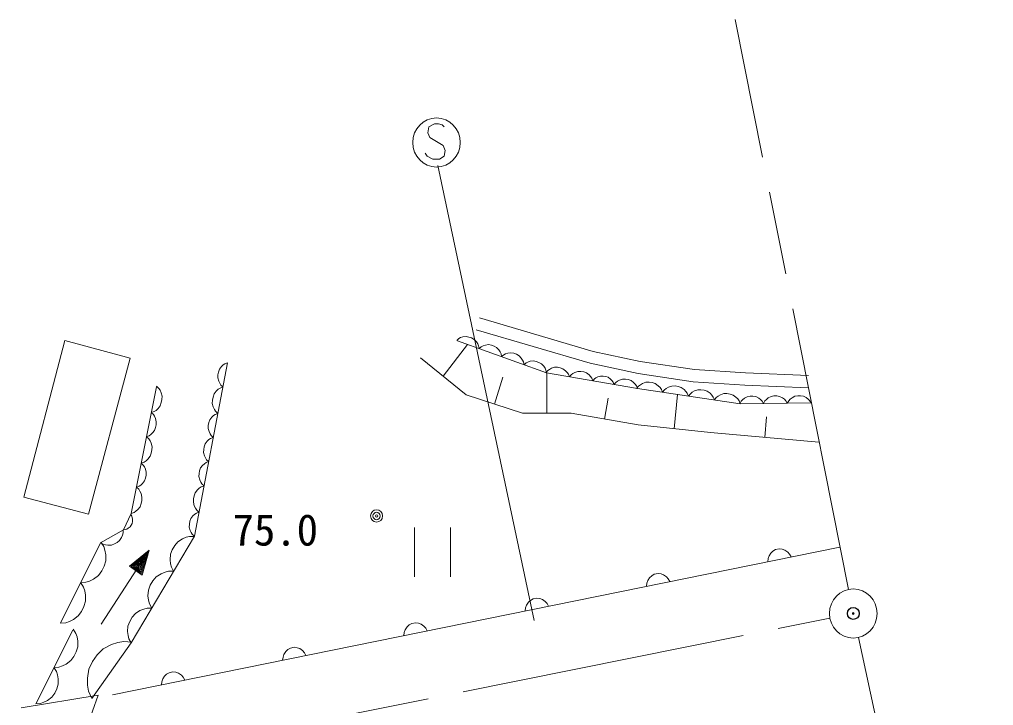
# Model space of a CAD drawing. Units: millimetres, scale not verified. Extents: x 40000 to 680000, y 20000 to 380000.
# Drawn here: x 529116 to 570028, y 289678 to 318469 of the extents above; entities that cross this region are included whole.
import ezdxf
from ezdxf.enums import TextEntityAlignment as Align

# ---------------------------------------------------------------- set-up
doc = ezdxf.new("R2010")
doc.units = ezdxf.units.MM
doc.header["$LTSCALE"] = 1000
doc.header["$PDMODE"] = 32
doc.header["$PDSIZE"] = 500
doc.linetypes.add('CHAIN', pattern=[18.5, 12, -1.5, 3.5, -1.5])
for name, color, linetype, lineweight in [('M-BGD', 7, 'Continuous', 13), ('M-BGD-EXST', 7, 'Continuous', 13), ('M-BMK', 2, 'CHAIN', 13), ('M-BMK-SRVR', 3, 'Continuous', 13), ('M-STR-HTXT', 7, 'Continuous', 13), ('M-STR-STR1', 1, 'Continuous', 13)]:
    doc.layers.add(name, color=color, linetype=linetype, lineweight=lineweight)
doc.layers.add('M-OTRS', color=6, linetype='Continuous')
doc.styles.add('ＭＳ ゴシック', font='')
doc.styles.get('ＭＳ ゴシック').set_extended_font_data('MS Gothic')

msp = doc.modelspace()

# ---------------------------------------------------------------- linework, layer by layer
at = {"layer": 'M-BGD'}
for p, q in [((548434, 305943), (553212, 304540)), ((548297, 305448), (553092, 304040)), ((529297, 298423), (531022, 304994)), ((533767, 304259), (531022, 304994)), ((546917, 303494), (547936, 304836)), ((547570, 305078), (547480, 305001)), ((547516, 304988), (551252, 303637)), ((551252, 303637), (547516, 304988)), ((547646, 305116), (547570, 305078)), ((547741, 305147), (547646, 305116)), ((547874, 305164), (547741, 305147)), ((547994, 305143), (547874, 305164)), ((548107, 305102), (547994, 305143)), ((548214, 305041), (548107, 305102)), ((548307, 304942), (548214, 305041)), ((548363, 304857), (548307, 304942)), ((548400, 304778), (548363, 304857)), ((548684, 304806), (548589, 304775)), ((548817, 304823), (548684, 304806)), ((548937, 304802), (548817, 304823)), ((549050, 304761), (548937, 304802)), ((548423, 304660), (548400, 304778)), ((548513, 304737), (548423, 304660)), ((548589, 304775), (548513, 304737)), ((549157, 304701), (549050, 304761)), ((549250, 304601), (549157, 304701)), ((549306, 304516), (549250, 304601)), ((549343, 304437), (549306, 304516)), ((549366, 304319), (549343, 304437)), ((549456, 304396), (549366, 304319)), ((549532, 304434), (549456, 304396)), ((549627, 304465), (549532, 304434)), ((549760, 304482), (549627, 304465)), ((549880, 304461), (549760, 304482)), ((549993, 304420), (549880, 304461)), ((550100, 304360), (549993, 304420)), ((553212, 304540), (555186, 304116)), ((532015, 297709), (533767, 304259)), ((537856, 304058), (536462, 296788)), ((537746, 304017), (537676, 303969)), ((537856, 304058), (537746, 304017)), ((547879, 302718), (545955, 304270)), ((550193, 304260), (550100, 304360)), ((550249, 304175), (550193, 304260)), ((550286, 304096), (550249, 304175)), ((550309, 303978), (550286, 304096)), ((550399, 304055), (550309, 303978)), ((550475, 304093), (550399, 304055)), ((550570, 304124), (550475, 304093)), ((550703, 304141), (550570, 304124)), ((550823, 304120), (550703, 304141)), ((550936, 304079), (550823, 304120)), ((551043, 304019), (550936, 304079)), ((551136, 303919), (551043, 304019)), ((553092, 304040), (555099, 303609)), ((555186, 304116), (557465, 303777)), ((537477, 303673), (537453, 303552)), ((537520, 303791), (537477, 303673)), ((537602, 303900), (537520, 303791)), ((537676, 303969), (537602, 303900)), ((551192, 303834), (551136, 303919)), ((551229, 303755), (551192, 303834)), ((551304, 303733), (551228, 303642)), ((551252, 303637), (551229, 303755)), ((551252, 303637), (555071, 302976)), ((555071, 302976), (551252, 303637)), ((551266, 301942), (551266, 303635)), ((551373, 303784), (551304, 303733)), ((551461, 303831), (551373, 303784)), ((551590, 303871), (551461, 303831)), ((551711, 303871), (551590, 303871)), ((551829, 303851), (551711, 303871)), ((551944, 303810), (551829, 303851)), ((552053, 303729), (551944, 303810)), ((552122, 303654), (552053, 303729)), ((552171, 303583), (552122, 303654)), ((552213, 303471), (552171, 303583)), ((552358, 303613), (552289, 303562)), ((552447, 303660), (552358, 303613)), ((552575, 303701), (552447, 303660)), ((552697, 303701), (552575, 303701)), ((552815, 303680), (552697, 303701)), ((552930, 303640), (552815, 303680)), ((553038, 303558), (552930, 303640)), ((555099, 303609), (557413, 303264)), ((557465, 303777), (559608, 303635)), ((559608, 303635), (562259, 303526)), ((537453, 303552), (537450, 303427)), ((537450, 303427), (537485, 303294)), ((537485, 303294), (537529, 303201)), ((537529, 303201), (537576, 303128)), ((549064, 302330), (549413, 303463)), ((552289, 303562), (552213, 303471)), ((553107, 303484), (553038, 303558)), ((553156, 303412), (553107, 303484)), ((553199, 303301), (553156, 303412)), ((553267, 303383), (553199, 303301)), ((553329, 303428), (553267, 303383)), ((553409, 303471), (553329, 303428)), ((553524, 303507), (553409, 303471)), ((553634, 303507), (553524, 303507)), ((553740, 303489), (553634, 303507)), ((553844, 303452), (553740, 303489)), ((553941, 303379), (553844, 303452)), ((554003, 303312), (553941, 303379)), ((554048, 303248), (554003, 303312)), ((554086, 303147), (554048, 303248)), ((554162, 303238), (554086, 303147)), ((554231, 303289), (554162, 303238)), ((554319, 303336), (554231, 303289)), ((554448, 303377), (554319, 303336)), ((554569, 303377), (554448, 303377)), ((554687, 303356), (554569, 303377)), ((554802, 303316), (554687, 303356)), ((554911, 303234), (554802, 303316)), ((554980, 303159), (554911, 303234)), ((555029, 303088), (554980, 303159)), ((555291, 303196), (555195, 303142)), ((555431, 303244), (555291, 303196)), ((555564, 303248), (555431, 303244)), ((555695, 303229), (555564, 303248)), ((555823, 303187), (555695, 303229)), ((555944, 303101), (555823, 303187)), ((557413, 303264), (559588, 303120)), ((533809, 297731), (534869, 303047)), ((534970, 302989), (534875, 303079)), ((535021, 302909), (534970, 302989)), ((535068, 302807), (535021, 302909)), ((535106, 302660), (535068, 302807)), ((537292, 302753), (537245, 302624)), ((537382, 302873), (537292, 302753)), ((537464, 302949), (537382, 302873)), ((537542, 303003), (537464, 302949)), ((537662, 303047), (537542, 303003)), ((537576, 303128), (537662, 303047)), ((555071, 302976), (555029, 303088)), ((555120, 303084), (555039, 302981)), ((555071, 302976), (559393, 302344)), ((559393, 302344), (555071, 302976)), ((555195, 303142), (555120, 303084)), ((556022, 303021), (555944, 303101)), ((556078, 302944), (556022, 303021)), ((556128, 302822), (556078, 302944)), ((556208, 302925), (556128, 302822)), ((556283, 302982), (556208, 302925)), ((556379, 303037), (556283, 302982)), ((556519, 303085), (556379, 303037)), ((556653, 303088), (556519, 303085)), ((556783, 303069), (556653, 303088)), ((556911, 303028), (556783, 303069)), ((557032, 302941), (556911, 303028)), ((557110, 302861), (557032, 302941)), ((557166, 302784), (557110, 302861)), ((557216, 302663), (557166, 302784)), ((557297, 302765), (557216, 302663)), ((557371, 302823), (557297, 302765)), ((557468, 302878), (557371, 302823)), ((557607, 302926), (557468, 302878)), ((557741, 302929), (557607, 302926)), ((557872, 302910), (557741, 302929)), ((557999, 302869), (557872, 302910)), ((558121, 302782), (557999, 302869)), ((558198, 302702), (558121, 302782)), ((558696, 302767), (558556, 302718)), ((558829, 302770), (558696, 302767)), ((558960, 302751), (558829, 302770)), ((559088, 302709), (558960, 302751)), ((559588, 303120), (562239, 303012)), ((535026, 302260), (535074, 302389)), ((535074, 302389), (535101, 302522)), ((535101, 302522), (535106, 302660)), ((537219, 302491), (537215, 302353)), ((537215, 302353), (537255, 302207)), ((537245, 302624), (537219, 302491)), ((550248, 301942), (547879, 302718)), ((553691, 301698), (553836, 302583)), ((556619, 301295), (556759, 302730)), ((558254, 302625), (558198, 302702)), ((558304, 302504), (558254, 302625)), ((558385, 302606), (558304, 302504)), ((558460, 302664), (558385, 302606)), ((558556, 302718), (558460, 302664)), ((559209, 302623), (559088, 302709)), ((559287, 302543), (559209, 302623)), ((559343, 302466), (559287, 302543)), ((559393, 302344), (559343, 302466)), ((559427, 302448), (559368, 302344)), ((559393, 302344), (562366, 302377)), ((562366, 302377), (559393, 302344)), ((559487, 302510), (559427, 302448)), ((559566, 302573), (559487, 302510)), ((559685, 302636), (559566, 302573)), ((559805, 302658), (559685, 302636)), ((559925, 302659), (559805, 302658)), ((560045, 302640), (559925, 302659)), ((560165, 302579), (560045, 302640)), ((560246, 302518), (560165, 302579)), ((560307, 302457), (560246, 302518)), ((560368, 302355), (560307, 302457)), ((560426, 302459), (560368, 302355)), ((560486, 302521), (560426, 302459)), ((560565, 302584), (560486, 302521)), ((560684, 302647), (560565, 302584)), ((560804, 302669), (560684, 302647)), ((560924, 302670), (560804, 302669)), ((561044, 302651), (560924, 302670)), ((561165, 302590), (561044, 302651)), ((561245, 302529), (561165, 302590)), ((561306, 302468), (561245, 302529)), ((561367, 302366), (561306, 302468)), ((561426, 302470), (561367, 302366)), ((561485, 302532), (561426, 302470)), ((561564, 302595), (561485, 302532)), ((561684, 302658), (561564, 302595)), ((561803, 302680), (561684, 302658)), ((561923, 302681), (561803, 302680)), ((562043, 302662), (561923, 302681)), ((562164, 302601), (562043, 302662)), ((562244, 302540), (562164, 302601)), ((562305, 302479), (562244, 302540)), ((562366, 302377), (562305, 302479)), ((534654, 301969), (534775, 302013)), ((534740, 301888), (534654, 301969)), ((534775, 302013), (534853, 302066)), ((534853, 302066), (534935, 302141)), ((534935, 302141), (535026, 302260)), ((537255, 302207), (537302, 302104)), ((537302, 302104), (537354, 302025)), ((537449, 301936), (537340, 301895)), ((537354, 302025), (537449, 301936)), ((552284, 301942), (550248, 301942)), ((555099, 301453), (552284, 301942)), ((534786, 301815), (534740, 301888)), ((534829, 301721), (534786, 301815)), ((534864, 301588), (534829, 301721)), ((534859, 301463), (534864, 301588)), ((537070, 301551), (537047, 301430)), ((537113, 301668), (537070, 301551)), ((537195, 301778), (537113, 301668)), ((537269, 301847), (537195, 301778)), ((537340, 301895), (537269, 301847)), ((560418, 300932), (560490, 301787)), ((534634, 301048), (534708, 301116)), ((534708, 301116), (534791, 301225)), ((534791, 301225), (534835, 301342)), ((534835, 301342), (534859, 301463)), ((537047, 301430), (537043, 301305)), ((537043, 301305), (537079, 301171)), ((537079, 301171), (537122, 301079)), ((558138, 301137), (555099, 301453)), ((562697, 300726), (558138, 301137)), ((534453, 300960), (534563, 301000)), ((534547, 300870), (534453, 300960)), ((534599, 300790), (534547, 300870)), ((534563, 301000), (534634, 301048)), ((534646, 300688), (534599, 300790)), ((537001, 300767), (536919, 300658)), ((537075, 300836), (537001, 300767)), ((537146, 300885), (537075, 300836)), ((537122, 301079), (537169, 301006)), ((537255, 300925), (537146, 300885)), ((537169, 301006), (537255, 300925)), ((534684, 300541), (534646, 300688)), ((534652, 300270), (534679, 300403)), ((534679, 300403), (534684, 300541)), ((536853, 300419), (536849, 300294)), ((536876, 300541), (536853, 300419)), ((536919, 300658), (536876, 300541)), ((534232, 299850), (534353, 299894)), ((534353, 299894), (534431, 299947)), ((534431, 299947), (534513, 300022)), ((534513, 300022), (534604, 300141)), ((534604, 300141), (534652, 300270)), ((536849, 300294), (536885, 300161)), ((536885, 300161), (536928, 300068)), ((536928, 300068), (536975, 299995)), ((537062, 299915), (536952, 299874)), ((536975, 299995), (537062, 299915)), ((534318, 299769), (534232, 299850)), ((534364, 299696), (534318, 299769)), ((534407, 299603), (534364, 299696)), ((534441, 299469), (534407, 299603)), ((536682, 299530), (536659, 299409)), ((536725, 299647), (536682, 299530)), ((536807, 299757), (536725, 299647)), ((536882, 299826), (536807, 299757)), ((536952, 299874), (536882, 299826)), ((534286, 298997), (534369, 299106)), ((534369, 299106), (534413, 299223)), ((534413, 299223), (534437, 299344)), ((534437, 299344), (534441, 299469)), ((536659, 299409), (536655, 299284)), ((536655, 299284), (536691, 299150)), ((536691, 299150), (536734, 299058)), ((534031, 298841), (534141, 298881)), ((534125, 298752), (534031, 298841)), ((534176, 298671), (534125, 298752)), ((534141, 298881), (534211, 298929)), ((534223, 298569), (534176, 298671)), ((534211, 298929), (534286, 298997)), ((536588, 298730), (536498, 298610)), ((536670, 298806), (536588, 298730)), ((536747, 298860), (536670, 298806)), ((536734, 299058), (536782, 298985)), ((536868, 298904), (536747, 298860)), ((536782, 298985), (536868, 298904)), ((532015, 297709), (529297, 298423)), ((534261, 298422), (534223, 298569)), ((534230, 298151), (534256, 298284)), ((534256, 298284), (534261, 298422)), ((536425, 298348), (536421, 298210)), ((536451, 298481), (536425, 298348)), ((536498, 298610), (536451, 298481)), ((534008, 297828), (534091, 297903)), ((534091, 297903), (534182, 298022)), ((534182, 298022), (534230, 298151)), ((536421, 298210), (536460, 298063)), ((536460, 298063), (536508, 297961)), ((536508, 297961), (536560, 297881)), ((536560, 297881), (536655, 297793)), ((533486, 297058), (533809, 297731)), ((533834, 297621), (533789, 297689)), ((533809, 297731), (533930, 297775)), ((533854, 297565), (533834, 297621)), ((533867, 297496), (533854, 297565)), ((533869, 297402), (533867, 297496)), ((533930, 297775), (534008, 297828)), ((536318, 297525), (536275, 297408)), ((536400, 297635), (536318, 297525)), ((536475, 297703), (536400, 297635)), ((536545, 297752), (536475, 297703)), ((536655, 297793), (536545, 297752)), ((532522, 296506), (533486, 297058)), ((533474, 296924), (533477, 297052)), ((533486, 297058), (533568, 297065)), ((533568, 297065), (533624, 297085)), ((533624, 297085), (533686, 297117)), ((533686, 297117), (533760, 297175)), ((533760, 297175), (533809, 297245)), ((533809, 297245), (533845, 297320)), ((533845, 297320), (533869, 297402)), ((536252, 297287), (536249, 297162)), ((536249, 297162), (536284, 297028)), ((536275, 297408), (536252, 297287)), ((536284, 297028), (536327, 296935)), ((545706, 297144), (545706, 295084)), ((547225, 295084), (547225, 297144)), ((533324, 296610), (533406, 296733)), ((533406, 296733), (533449, 296834)), ((533449, 296834), (533474, 296924)), ((533805, 292303), (536462, 296788)), ((535960, 296675), (535769, 296551)), ((536117, 296740), (535960, 296675)), ((536257, 296775), (536117, 296740)), ((536455, 296776), (536257, 296775)), ((536327, 296935), (536375, 296863)), ((536375, 296863), (536461, 296782)), ((530839, 293133), (532522, 296506)), ((532522, 296506), (532634, 296443)), ((532655, 296346), (532536, 296533)), ((532634, 296443), (532724, 296418)), ((532706, 296194), (532655, 296346)), ((532724, 296418), (532833, 296405)), ((532833, 296405), (532980, 296413)), ((532980, 296413), (533106, 296460)), ((563579, 296329), (533020, 290131)), ((533106, 296460), (533221, 296525)), ((533221, 296525), (533324, 296610)), ((535531, 296217), (535457, 296025)), ((535635, 296393), (535531, 296217)), ((535769, 296551), (535635, 296393)), ((560873, 296221), (560763, 296156)), ((561030, 296253), (560873, 296221)), ((561155, 296236), (561030, 296253)), ((561265, 296195), (561155, 296236)), ((532740, 296007), (532706, 296194)), ((532740, 295752), (532740, 296007)), ((535457, 296025), (535440, 295797)), ((535440, 295797), (535459, 295628)), ((560558, 295842), (560542, 295713)), ((560598, 295955), (560558, 295842)), ((560677, 296076), (560598, 295955)), ((560763, 296156), (560677, 296076)), ((561382, 296114), (561265, 296195)), ((561460, 296025), (561382, 296114)), ((561523, 295912), (561460, 296025)), ((532571, 295327), (532672, 295531)), ((532672, 295531), (532740, 295752)), ((535459, 295628), (535495, 295488)), ((535495, 295488), (535589, 295314)), ((532061, 294901), (532231, 294987)), ((532231, 294987), (532435, 295140)), ((532435, 295140), (532571, 295327)), ((534862, 295075), (534721, 294908)), ((535065, 295206), (534862, 295075)), ((535231, 295275), (535065, 295206)), ((535379, 295313), (535231, 295275)), ((535589, 295314), (535379, 295313)), ((555583, 295043), (555505, 294922)), ((555670, 295124), (555583, 295043)), ((555780, 295188), (555670, 295124)), ((555937, 295220), (555780, 295188)), ((556062, 295203), (555937, 295220)), ((556172, 295162), (556062, 295203)), ((556289, 295081), (556172, 295162)), ((556367, 294992), (556289, 295081)), ((556429, 294879), (556367, 294992)), ((531687, 294833), (531908, 294850)), ((531806, 294646), (531687, 294833)), ((531858, 294493), (531806, 294646)), ((531908, 294850), (532061, 294901)), ((534611, 294722), (534531, 294518)), ((534721, 294908), (534611, 294722)), ((555465, 294809), (555449, 294680)), ((555505, 294922), (555465, 294809)), ((531892, 294307), (531858, 294493)), ((531892, 294052), (531892, 294307)), ((534531, 294518), (534514, 294277)), ((534514, 294277), (534534, 294098)), ((550843, 294187), (550686, 294155)), ((550969, 294170), (550843, 294187)), ((551078, 294129), (550969, 294170)), ((531722, 293627), (531824, 293831)), ((531824, 293831), (531892, 294052)), ((534473, 293764), (534334, 293728)), ((534672, 293765), (534473, 293764)), ((534534, 294098), (534572, 293950)), ((534572, 293950), (534672, 293765)), ((550372, 293776), (550356, 293647)), ((550411, 293889), (550372, 293776)), ((550490, 294010), (550411, 293889)), ((550577, 294091), (550490, 294010)), ((550686, 294155), (550577, 294091)), ((551196, 294048), (551078, 294129)), ((551274, 293959), (551196, 294048)), ((551336, 293846), (551274, 293959)), ((531383, 293287), (531586, 293440)), ((531586, 293440), (531722, 293627)), ((533851, 293382), (533748, 293206)), ((533985, 293540), (533851, 293382)), ((534176, 293663), (533985, 293540)), ((534334, 293728), (534176, 293663)), ((530839, 293133), (531060, 293150)), ((531060, 293150), (531213, 293201)), ((531213, 293201), (531383, 293287)), ((533673, 293013), (533657, 292786)), ((533748, 293206), (533673, 293013)), ((545397, 292977), (545318, 292856)), ((545483, 293058), (545397, 292977)), ((545593, 293122), (545483, 293058)), ((545750, 293154), (545593, 293122)), ((545876, 293137), (545750, 293154)), ((545985, 293097), (545876, 293137)), ((546102, 293015), (545985, 293097)), ((546181, 292926), (546102, 293015)), ((529803, 289753), (531350, 292838)), ((531485, 292705), (531372, 292882)), ((531533, 292560), (531485, 292705)), ((531565, 292383), (531533, 292560)), ((533657, 292786), (533675, 292617)), ((533675, 292617), (533711, 292477)), ((545279, 292743), (545262, 292614)), ((545318, 292856), (545279, 292743)), ((546243, 292813), (546181, 292926)), ((531500, 291932), (531565, 292141)), ((531565, 292141), (531565, 292383)), ((532152, 289977), (533805, 292303)), ((532976, 292238), (532633, 292055)), ((533253, 292326), (532976, 292238)), ((533495, 292367), (533253, 292326)), ((533832, 292341), (533495, 292367)), ((533711, 292477), (533805, 292303)), ((540657, 292121), (540500, 292089)), ((540782, 292105), (540657, 292121)), ((531274, 291562), (531403, 291739)), ((531403, 291739), (531500, 291932)), ((532384, 291805), (532182, 291521)), ((532633, 292055), (532384, 291805)), ((540185, 291711), (540169, 291581)), ((540225, 291824), (540185, 291711)), ((540304, 291944), (540225, 291824)), ((540390, 292025), (540304, 291944)), ((540500, 292089), (540390, 292025)), ((540892, 292064), (540782, 292105)), ((541009, 291983), (540892, 292064)), ((541087, 291893), (541009, 291983)), ((541150, 291780), (541087, 291893)), ((530775, 291289), (530920, 291337)), ((530920, 291337), (531081, 291417)), ((531081, 291417), (531274, 291562)), ((532182, 291521), (532028, 291204)), ((530565, 291273), (530775, 291289)), ((530672, 291106), (530565, 291273)), ((530717, 290969), (530672, 291106)), ((530747, 290802), (530717, 290969)), ((532028, 291204), (531968, 290820)), ((535210, 290912), (535132, 290791)), ((535297, 290992), (535210, 290912)), ((535407, 291056), (535297, 290992)), ((535564, 291088), (535407, 291056)), ((535689, 291072), (535564, 291088)), ((535799, 291031), (535689, 291072)), ((535916, 290950), (535799, 291031)), ((535994, 290861), (535916, 290950)), ((530686, 290376), (530747, 290573)), ((530747, 290573), (530747, 290802)), ((531968, 290820), (531976, 290530)), ((531976, 290530), (532017, 290287)), ((535092, 290678), (535076, 290548)), ((535132, 290791), (535092, 290678)), ((536057, 290747), (535994, 290861)), ((529185, 289581), (532420, 290107)), ((530473, 290026), (530594, 290194)), ((530594, 290194), (530686, 290376)), ((532017, 290287), (532152, 289977)), ((529803, 289753), (530001, 289768)), ((530001, 289768), (530138, 289814)), ((530138, 289814), (530290, 289890)), ((530290, 289890), (530473, 290026))]:
    msp.add_line(p, q, dxfattribs=at)
for major_axis in [(0, 258), (0, 155), (0, 51.5)]:
    msp.add_ellipse((544115, 297632), major_axis=major_axis, ratio=0.970151, dxfattribs=at)
at = {"layer": 'M-BGD-EXST'}
for p, q in [((546313, 313965), (546273, 313718)), ((546552, 314089), (546313, 313965)), ((546712, 314089), (546552, 314089)), ((546872, 314048), (546712, 314089)), ((546952, 313965), (546872, 314048)), ((546273, 313718), (546352, 313512)), ((546352, 313512), (546912, 313182)), ((546912, 313182), (546992, 312976)), ((546233, 312729), (546153, 312853)), ((546472, 312606), (546233, 312729)), ((546752, 312606), (546472, 312606)), ((546952, 312729), (546752, 312606)), ((546992, 312976), (546952, 312729)), ((546693, 312343), (550729, 293239))]:
    msp.add_line(p, q, dxfattribs=at)
msp.add_ellipse((546632, 313306), major_axis=(0, 1030), ratio=0.970151, dxfattribs=at)
at = {"layer": 'M-BMK'}
for p, q in [((563937, 294550), (559183, 318469)), ((475199, 275690), (563157, 293344)), ((564356, 292536), (570028, 266416))]:
    msp.add_line(p, q, dxfattribs=at)
at = {"layer": 'M-BMK-SRVR'}
for major_axis in [(0, 1030), (0, 41.2)]:
    msp.add_ellipse((564138, 293541), major_axis=major_axis, ratio=0.970151, dxfattribs=at)
at = {"layer": 'M-OTRS'}
msp.add_point((564138, 293541), dxfattribs=at)
at = {"layer": 'M-STR-HTXT'}
for p, q in [((532551, 293092), (534558, 296195)), ((534558, 296195), (533738, 295521)), ((534492, 296092), (533810, 295521)), ((534425, 295989), (533882, 295521)), ((534359, 295886), (533954, 295521)), ((534187, 295361), (534359, 295886)), ((534214, 295292), (534425, 295989)), ((534242, 295224), (534492, 296092)), ((534270, 295155), (534558, 296195)), ((533738, 295521), (534270, 295155)), ((533810, 295521), (534242, 295224)), ((533882, 295521), (534214, 295292)), ((533954, 295521), (534187, 295361)), ((534292, 295784), (534026, 295521)), ((534026, 295521), (534159, 295429)), ((534203, 295647), (534098, 295521)), ((534098, 295521), (534131, 295498)), ((534131, 295498), (534203, 295647)), ((534159, 295429), (534292, 295784))]:
    msp.add_line(p, q, dxfattribs=at)
at = {"layer": 'M-STR-STR1'}
msp.add_line((532420, 290107), (529631, 282200), dxfattribs=at)

# ---------------------------------------------------------------- texts
at = {"layer": 'M-STR-HTXT', "style": 'ＭＳ ゴシック'}
msp.add_text('75.0', height=1320, dxfattribs=at).set_placement((538066, 295994), align=Align.BOTTOM_LEFT)

doc.saveas('drawing.dxf')
